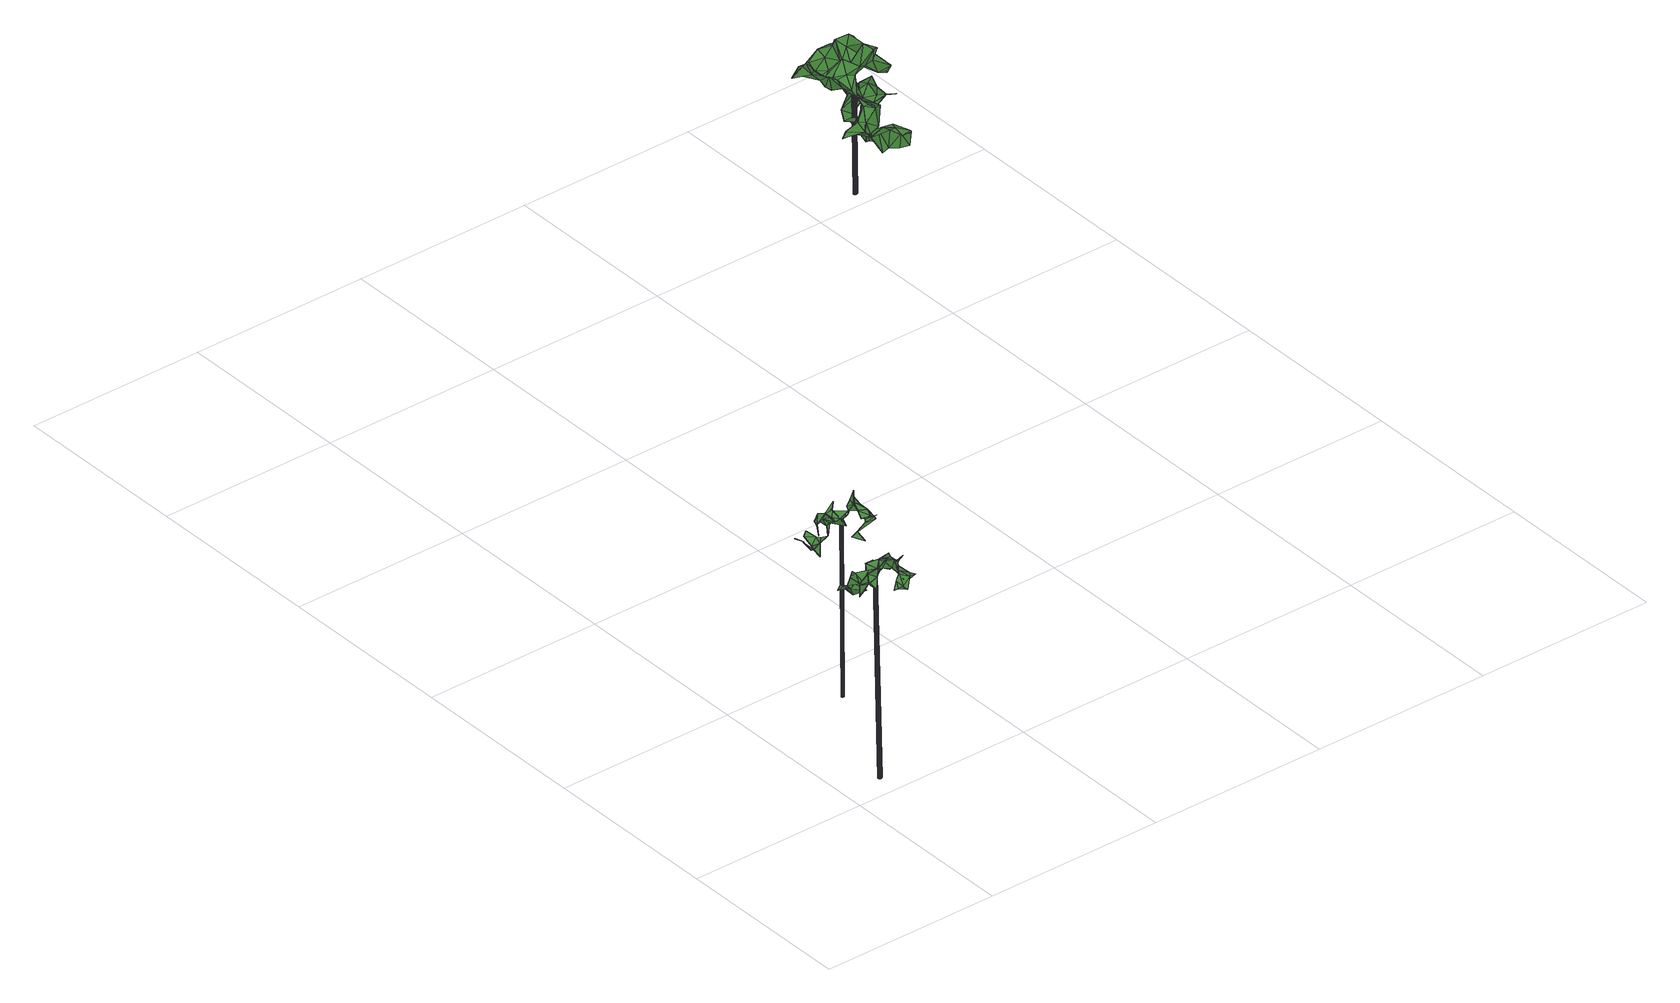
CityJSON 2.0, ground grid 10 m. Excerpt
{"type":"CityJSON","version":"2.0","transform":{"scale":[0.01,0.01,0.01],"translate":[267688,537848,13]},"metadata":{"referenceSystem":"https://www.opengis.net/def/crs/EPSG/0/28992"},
"CityObjects":{
"tree1":{"type":"SolitaryVegetationObject","attributes":{"gtid":325,"crown_width_m":3.25,"crown_median_z":24.65,"crown_r50_m":0.204,"crown_porosity":0.921,"trunk_H_m":11.47,"trunk_DBH_m":0.202,"trunk_radius_m":0.101,"trunk_base_height_m":13.18,"original_gtid":"365"},"geometry":[{"type":"Solid","lod":"3","boundaries":[[[[0,1,2]],[[0,2,3]],[[1,0,4]],[[5,6,7]],[[8,9,10]],[[11,12,13]],[[14,15,16]],[[17,18,19]],[[2,20,21]],[[22,0,3]],[[8,23,9]],[[24,23,8]],[[4,25,1]],[[25,2,1]],[[26,27,10]],[[28,29,30]],[[31,32,33]],[[34,35,36]],[[37,38,39]],[[40,12,41]],[[42,43,44]],[[42,44,45]],[[4,46,21]],[[47,48,49]],[[44,43,17]],[[50,51,52]],[[53,54,55]],[[53,56,54]],[[57,58,59]],[[13,12,39]],[[60,61,24]],[[62,63,64]],[[65,66,3]],[[60,67,68]],[[69,70,71]],[[72,46,4]],[[40,41,20]],[[50,73,74]],[[75,76,77]],[[78,79,75]],[[48,80,67]],[[22,4,0]],[[81,82,83]],[[12,82,81]],[[82,57,83]],[[58,84,64]],[[64,63,58]],[[58,63,59]],[[85,68,86]],[[23,61,60]],[[87,49,29]],[[88,89,90]],[[8,10,27]],[[91,92,93]],[[91,52,92]],[[85,94,68]],[[47,26,48]],[[13,95,92]],[[96,13,92]],[[24,97,60]],[[98,99,100]],[[24,61,23]],[[18,17,43]],[[90,38,88]],[[30,101,67]],[[102,103,98]],[[87,47,49]],[[29,47,87]],[[29,49,101]],[[29,101,30]],[[56,5,104]],[[12,105,39]],[[5,7,104]],[[59,106,57]],[[81,83,54]],[[39,38,100]],[[107,66,65]],[[108,109,110]],[[111,59,63]],[[112,6,5]],[[94,113,23]],[[65,46,72]],[[114,115,116]],[[110,116,117]],[[45,44,17]],[[75,77,78]],[[96,118,13]],[[21,13,118]],[[117,119,120]],[[117,120,121]],[[90,98,38]],[[122,123,124]],[[124,123,71]],[[90,125,98]],[[29,26,47]],[[94,42,113]],[[27,28,8]],[[126,127,128]],[[73,129,33]],[[130,131,109]],[[28,97,8]],[[24,8,97]],[[4,118,25]],[[4,21,118]],[[19,18,86]],[[32,93,74]],[[32,31,93]],[[119,132,133]],[[9,23,19]],[[10,80,26]],[[30,97,28]],[[110,109,114]],[[122,31,129]],[[76,134,77]],[[86,80,135]],[[100,136,93]],[[37,89,88]],[[84,56,104]],[[3,137,138]],[[28,27,29]],[[104,7,139]],[[140,115,114]],[[19,23,113]],[[117,116,132]],[[91,122,141]],[[56,142,81]],[[16,15,143]],[[144,143,15]],[[145,134,146]],[[147,93,136]],[[76,99,134]],[[148,35,149]],[[98,50,145]],[[49,48,101]],[[84,150,64]],[[104,150,84]],[[139,150,104]],[[98,100,38]],[[151,152,70]],[[105,25,102]],[[67,101,48]],[[114,116,110]],[[93,92,95]],[[124,71,130]],[[14,124,130]],[[14,130,15]],[[2,46,65]],[[21,46,2]],[[2,65,3]],[[82,40,142]],[[142,40,105]],[[102,96,103]],[[108,144,153]],[[22,154,72]],[[22,72,4]],[[67,97,30]],[[60,97,67]],[[96,51,103]],[[3,138,22]],[[48,26,80]],[[102,118,96]],[[114,131,140]],[[18,85,86]],[[137,3,66]],[[155,156,137]],[[135,80,10]],[[10,9,135]],[[130,109,15]],[[150,6,112]],[[151,130,152]],[[105,40,25]],[[109,108,153]],[[93,50,74]],[[147,136,77]],[[77,136,78]],[[119,117,132]],[[50,93,147]],[[91,93,122]],[[91,141,52]],[[81,142,12]],[[105,12,142]],[[130,70,152]],[[56,157,5]],[[121,73,117]],[[73,158,117]],[[143,159,16]],[[32,74,33]],[[37,88,38]],[[7,150,139]],[[102,89,105]],[[102,90,89]],[[102,125,90]],[[39,105,89]],[[39,89,37]],[[45,113,42]],[[29,27,26]],[[20,25,40]],[[40,82,12]],[[158,110,117]],[[51,50,103]],[[158,154,110]],[[69,71,160]],[[143,161,159]],[[154,22,108]],[[154,108,110]],[[93,31,122]],[[39,93,95]],[[39,95,13]],[[147,134,50]],[[134,145,50]],[[74,73,33]],[[77,134,147]],[[84,162,56]],[[23,60,68]],[[160,122,129]],[[160,71,122]],[[160,129,73]],[[33,129,31]],[[150,7,6]],[[71,70,130]],[[100,99,76]],[[126,128,106]],[[163,36,149]],[[163,34,36]],[[148,149,36]],[[148,36,35]],[[158,52,154]],[[107,159,156]],[[96,52,51]],[[84,58,162]],[[57,82,162]],[[57,162,58]],[[73,52,158]],[[50,52,73]],[[52,96,92]],[[102,25,118]],[[23,68,94]],[[164,165,140]],[[164,151,165]],[[17,19,113]],[[17,113,45]],[[165,115,140]],[[42,18,43]],[[94,18,42]],[[111,126,59]],[[35,111,149]],[[35,34,111]],[[127,126,111]],[[163,111,62]],[[149,111,163]],[[164,131,151]],[[130,151,131]],[[73,121,160]],[[62,64,163]],[[98,103,50]],[[122,124,141]],[[119,133,166]],[[165,166,115]],[[116,115,132]],[[166,132,115]],[[166,133,132]],[[100,93,39]],[[11,13,21]],[[79,76,75]],[[100,79,136]],[[100,76,79]],[[78,136,79]],[[94,85,18]],[[111,63,62]],[[14,16,154]],[[72,154,16]],[[108,161,144]],[[144,161,143]],[[22,161,108]],[[19,135,9]],[[86,135,19]],[[80,86,68]],[[80,68,67]],[[122,71,123]],[[167,127,157]],[[15,109,153]],[[15,153,144]],[[140,131,164]],[[125,102,98]],[[11,41,12]],[[137,66,155]],[[155,66,107]],[[65,168,107]],[[107,156,155]],[[53,55,167]],[[53,167,56]],[[2,25,20]],[[52,141,154]],[[154,141,14]],[[124,14,141]],[[159,107,168]],[[159,168,16]],[[72,168,65]],[[72,16,168]],[[111,157,127]],[[114,109,131]],[[163,150,34]],[[161,138,159]],[[64,150,163]],[[165,70,69]],[[146,99,145]],[[146,134,99]],[[151,70,165]],[[20,41,21]],[[21,41,11]],[[142,162,82]],[[54,83,55]],[[83,57,106]],[[55,83,106]],[[55,106,128]],[[156,138,137]],[[56,162,142]],[[56,81,54]],[[126,106,59]],[[127,55,128]],[[167,55,127]],[[34,150,112]],[[111,34,157]],[[5,157,34]],[[34,112,5]],[[167,157,56]],[[22,138,161]],[[159,138,156]],[[160,120,69]],[[121,120,160]],[[119,166,120]],[[166,165,120]],[[69,120,165]],[[145,99,98]],[[169,170,171]],[[169,171,172]],[[172,171,173]],[[172,173,174]],[[171,170,175]],[[171,175,173]],[[173,175,176]],[[173,176,174]],[[175,170,177]],[[175,177,176]],[[176,177,178]],[[176,178,174]],[[177,170,179]],[[177,179,178]],[[178,179,180]],[[178,180,174]],[[179,170,181]],[[179,181,180]],[[180,181,182]],[[180,182,174]],[[181,170,183]],[[181,183,182]],[[182,183,184]],[[182,184,174]],[[183,170,185]],[[183,185,184]],[[184,185,186]],[[184,186,174]],[[185,170,187]],[[185,187,186]],[[186,187,188]],[[186,188,174]],[[187,170,189]],[[187,189,188]],[[188,189,190]],[[188,190,174]],[[189,170,191]],[[189,191,190]],[[190,191,192]],[[190,192,174]],[[191,170,193]],[[191,193,192]],[[192,193,194]],[[192,194,174]],[[193,170,195]],[[193,195,194]],[[194,195,196]],[[194,196,174]],[[195,170,197]],[[195,197,196]],[[196,197,198]],[[196,198,174]],[[197,170,199]],[[197,199,198]],[[198,199,200]],[[198,200,174]],[[199,170,201]],[[199,201,200]],[[200,201,202]],[[200,202,174]],[[201,170,203]],[[201,203,202]],[[202,203,204]],[[202,204,174]],[[203,170,205]],[[203,205,204]],[[204,205,206]],[[204,206,174]],[[205,170,207]],[[205,207,206]],[[206,207,208]],[[206,208,174]],[[207,170,209]],[[207,209,208]],[[208,209,210]],[[208,210,174]],[[209,170,211]],[[209,211,210]],[[210,211,212]],[[210,212,174]],[[211,170,213]],[[211,213,212]],[[212,213,214]],[[212,214,174]],[[213,170,215]],[[213,215,214]],[[214,215,216]],[[214,216,174]],[[215,170,217]],[[215,217,216]],[[216,217,218]],[[216,218,174]],[[217,170,169]],[[217,169,218]],[[218,169,172]],[[218,172,174]]]]}]},
"tree2":{"type":"SolitaryVegetationObject","attributes":{"gtid":365,"crown_width_m":2.62,"crown_median_z":23.1,"crown_r50_m":0.19,"crown_porosity":0.936,"trunk_H_m":9.9,"trunk_DBH_m":0.144,"trunk_radius_m":0.0718,"trunk_base_height_m":13.2,"original_gtid":"406"},"geometry":[{"type":"Solid","lod":"3","boundaries":[[[[219,220,221]],[[222,223,224]],[[225,226,227]],[[228,229,230]],[[231,232,233]],[[234,235,236]],[[237,224,229]],[[238,239,240]],[[241,242,243]],[[244,230,245]],[[246,247,248]],[[249,250,251]],[[252,253,254]],[[230,255,228]],[[231,256,257]],[[258,240,239]],[[259,260,261]],[[251,262,249]],[[263,264,243]],[[265,266,267]],[[244,255,230]],[[227,231,233]],[[268,269,256]],[[270,271,272]],[[273,234,274]],[[275,274,234]],[[235,276,236]],[[264,277,278]],[[270,264,278]],[[279,275,258]],[[280,258,275]],[[225,233,281]],[[282,283,226]],[[284,250,285]],[[266,286,267]],[[287,267,286]],[[287,286,288]],[[264,224,223]],[[289,220,290]],[[220,291,290]],[[243,264,270]],[[236,276,292]],[[293,294,295]],[[296,297,259]],[[278,298,299]],[[253,299,298]],[[263,224,264]],[[255,300,228]],[[227,233,225]],[[301,269,302]],[[238,303,239]],[[224,304,229]],[[305,301,306]],[[299,253,252]],[[250,262,251]],[[307,231,283]],[[308,309,298]],[[258,239,279]],[[298,309,254]],[[253,298,254]],[[310,311,295]],[[267,287,265]],[[295,294,310]],[[257,256,305]],[[301,305,256]],[[237,222,224]],[[312,222,237]],[[313,314,273]],[[313,273,274]],[[257,305,315]],[[316,317,318]],[[319,263,242]],[[319,242,219]],[[313,320,314]],[[234,320,313]],[[231,315,232]],[[257,315,231]],[[321,318,322]],[[305,294,315]],[[263,237,229]],[[249,262,285]],[[323,248,324]],[[241,291,220]],[[241,220,219]],[[308,270,325]],[[270,278,325]],[[226,285,262]],[[232,315,294]],[[326,327,328]],[[329,330,296]],[[310,306,331]],[[310,305,306]],[[263,332,304]],[[333,248,247]],[[333,247,328]],[[298,278,334]],[[270,308,334]],[[335,336,238]],[[335,238,240]],[[259,337,260]],[[261,338,339]],[[299,252,309]],[[299,309,325]],[[254,309,252]],[[263,319,237]],[[263,304,224]],[[306,301,340]],[[312,223,222]],[[277,334,278]],[[341,342,274]],[[236,292,341]],[[343,344,340]],[[305,310,294]],[[308,325,309]],[[241,345,277]],[[276,271,287]],[[232,283,281]],[[346,283,232]],[[293,346,294]],[[248,347,324]],[[322,348,286]],[[234,349,333]],[[274,275,279]],[[272,321,277]],[[248,333,347]],[[235,272,271]],[[311,247,331]],[[326,247,311]],[[340,302,343]],[[304,300,255]],[[322,350,348]],[[292,235,234]],[[292,276,288]],[[236,349,234]],[[322,318,317]],[[339,338,297]],[[338,260,289]],[[306,340,293]],[[291,260,337]],[[295,331,293]],[[293,331,306]],[[284,262,250]],[[280,351,258]],[[352,283,282]],[[281,283,352]],[[289,221,220]],[[236,341,353]],[[311,246,354]],[[288,276,287]],[[325,278,299]],[[343,355,344]],[[268,344,355]],[[235,271,276]],[[248,296,330]],[[236,246,330]],[[246,248,330]],[[350,241,272]],[[246,311,310]],[[323,324,339]],[[297,323,339]],[[295,311,331]],[[356,221,316]],[[329,349,236]],[[288,286,348]],[[296,248,297]],[[287,321,322]],[[287,322,265]],[[333,349,347]],[[357,333,328]],[[287,271,321]],[[277,321,271]],[[321,356,318]],[[265,286,266]],[[322,286,265]],[[348,350,272]],[[298,334,308]],[[272,243,270]],[[272,277,243]],[[237,319,312]],[[219,312,319]],[[354,303,240]],[[291,289,260]],[[232,294,346]],[[350,317,316]],[[235,348,272]],[[268,256,307]],[[346,293,340]],[[313,292,234]],[[288,235,292]],[[348,235,288]],[[301,302,340]],[[241,277,356]],[[241,356,272]],[[263,229,332]],[[332,300,304]],[[300,332,228]],[[229,228,332]],[[277,345,243]],[[272,356,321]],[[337,297,338]],[[317,350,322]],[[236,330,329]],[[316,221,350]],[[314,320,273]],[[229,245,230]],[[304,245,229]],[[304,255,245]],[[244,245,255]],[[354,358,274]],[[275,327,280]],[[274,353,341]],[[352,225,281]],[[236,353,246]],[[261,324,347]],[[261,339,324]],[[329,259,349]],[[357,234,333]],[[357,275,234]],[[234,273,320]],[[334,277,271]],[[270,334,271]],[[307,283,346]],[[358,353,274]],[[284,285,352]],[[231,307,256]],[[226,352,285]],[[226,225,352]],[[354,353,358]],[[354,246,353]],[[346,340,307]],[[343,302,355]],[[269,355,302]],[[340,344,307]],[[279,303,274]],[[240,303,335]],[[310,247,246]],[[310,331,247]],[[247,326,328]],[[249,285,250]],[[248,323,297]],[[329,296,259]],[[337,259,297]],[[239,303,279]],[[326,311,351]],[[238,336,303]],[[335,303,336]],[[313,274,342]],[[292,313,342]],[[292,342,341]],[[258,351,240]],[[241,289,291]],[[241,350,289]],[[328,327,357]],[[275,357,327]],[[354,274,303]],[[219,356,312]],[[277,312,356]],[[318,356,316]],[[354,240,351]],[[354,351,311]],[[338,261,260]],[[259,261,347]],[[349,259,347]],[[307,344,268]],[[350,221,289]],[[290,338,289]],[[291,338,290]],[[291,337,338]],[[352,282,284]],[[262,282,226]],[[262,284,282]],[[356,219,221]],[[326,351,280]],[[268,355,269]],[[326,280,327]],[[283,227,226]],[[283,231,227]],[[281,233,232]],[[301,256,269]],[[263,243,242]],[[241,243,345]],[[219,242,241]],[[264,223,277]],[[312,277,223]],[[359,360,361]],[[359,361,362]],[[362,361,363]],[[362,363,364]],[[361,360,365]],[[361,365,363]],[[363,365,366]],[[363,366,364]],[[365,360,367]],[[365,367,366]],[[366,367,368]],[[366,368,364]],[[367,360,369]],[[367,369,368]],[[368,369,370]],[[368,370,364]],[[369,360,371]],[[369,371,370]],[[370,371,372]],[[370,372,364]],[[371,360,373]],[[371,373,372]],[[372,373,374]],[[372,374,364]],[[373,360,375]],[[373,375,374]],[[374,375,376]],[[374,376,364]],[[375,360,377]],[[375,377,376]],[[376,377,378]],[[376,378,364]],[[377,360,379]],[[377,379,378]],[[378,379,380]],[[378,380,364]],[[379,360,381]],[[379,381,380]],[[380,381,382]],[[380,382,364]],[[381,360,383]],[[381,383,382]],[[382,383,384]],[[382,384,364]],[[383,360,385]],[[383,385,384]],[[384,385,386]],[[384,386,364]],[[385,360,387]],[[385,387,386]],[[386,387,388]],[[386,388,364]],[[387,360,389]],[[387,389,388]],[[388,389,390]],[[388,390,364]],[[389,360,391]],[[389,391,390]],[[390,391,392]],[[390,392,364]],[[391,360,393]],[[391,393,392]],[[392,393,394]],[[392,394,364]],[[393,360,395]],[[393,395,394]],[[394,395,396]],[[394,396,364]],[[395,360,397]],[[395,397,396]],[[396,397,398]],[[396,398,364]],[[397,360,399]],[[397,399,398]],[[398,399,400]],[[398,400,364]],[[399,360,401]],[[399,401,400]],[[400,401,402]],[[400,402,364]],[[401,360,403]],[[401,403,402]],[[402,403,404]],[[402,404,364]],[[403,360,405]],[[403,405,404]],[[404,405,406]],[[404,406,364]],[[405,360,407]],[[405,407,406]],[[406,407,408]],[[406,408,364]],[[407,360,359]],[[407,359,408]],[[408,359,362]],[[408,362,364]]]]}]},
"tree3":{"type":"SolitaryVegetationObject","attributes":{"gtid":411,"crown_width_m":4.8,"crown_median_z":19.22,"crown_r50_m":0.279,"crown_porosity":0.934,"trunk_H_m":5.92,"trunk_DBH_m":0.195,"trunk_radius_m":0.0975,"trunk_base_height_m":13.3,"original_gtid":"463"},"geometry":[{"type":"Solid","lod":"3","boundaries":[[[[409,410,411]],[[412,413,414]],[[415,414,413]],[[416,417,418]],[[419,420,421]],[[422,423,424]],[[425,426,427]],[[428,426,425]],[[429,420,430]],[[431,432,433]],[[434,432,431]],[[435,436,437]],[[438,439,440]],[[441,442,443]],[[435,441,443]],[[444,445,419]],[[446,438,440]],[[447,448,449]],[[416,409,411]],[[450,441,437]],[[450,437,451]],[[452,453,454]],[[455,456,457]],[[455,457,458]],[[459,460,439]],[[461,462,463]],[[464,465,466]],[[467,468,464]],[[427,469,470]],[[470,469,471]],[[472,473,474]],[[475,476,477]],[[478,479,421]],[[480,481,482]],[[483,484,485]],[[483,486,484]],[[487,488,489]],[[450,490,491]],[[450,491,452]],[[492,493,494]],[[494,495,492]],[[445,448,496]],[[447,496,448]],[[497,498,499]],[[500,501,502]],[[503,504,414]],[[498,465,505]],[[498,505,499]],[[506,428,425]],[[507,462,461]],[[508,509,459]],[[456,459,509]],[[510,430,511]],[[512,513,514]],[[487,465,488]],[[449,515,516]],[[517,518,504]],[[519,520,521]],[[431,522,434]],[[523,524,521]],[[525,489,526]],[[525,526,498]],[[486,483,527]],[[528,529,530]],[[531,513,532]],[[533,534,535]],[[536,537,538]],[[539,478,540]],[[452,490,541]],[[491,490,452]],[[520,542,543]],[[544,545,512]],[[546,475,547]],[[546,547,548]],[[549,550,422]],[[551,552,553]],[[500,551,501]],[[485,484,536]],[[485,536,538]],[[554,555,556]],[[557,558,535]],[[465,489,488]],[[523,521,559]],[[524,495,560]],[[458,561,562]],[[536,484,438]],[[464,563,505]],[[464,505,465]],[[564,513,531]],[[510,565,496]],[[566,496,447]],[[474,520,543]],[[412,414,567]],[[445,496,565]],[[410,459,456]],[[510,568,430]],[[569,430,568]],[[502,501,528]],[[416,410,409]],[[466,410,416]],[[542,520,519]],[[439,507,461]],[[438,507,439]],[[570,482,481]],[[502,528,530]],[[566,516,515]],[[530,423,500]],[[502,530,500]],[[552,497,571]],[[523,495,524]],[[499,571,497]],[[572,533,558]],[[535,558,533]],[[557,573,574]],[[522,575,434]],[[492,495,523]],[[548,547,576]],[[531,532,577]],[[578,504,579]],[[576,496,566]],[[577,444,531]],[[531,444,564]],[[580,468,467]],[[529,528,501]],[[581,525,497]],[[442,582,583]],[[584,558,585]],[[586,537,536]],[[446,587,469]],[[451,476,475]],[[475,477,547]],[[433,557,535]],[[489,525,487]],[[423,530,588]],[[423,588,424]],[[539,540,424]],[[589,570,590]],[[443,540,478]],[[591,423,550]],[[579,576,578]],[[545,449,448]],[[464,468,563]],[[446,469,586]],[[592,593,594]],[[550,595,591]],[[466,487,581]],[[596,517,597]],[[563,468,580]],[[425,562,506]],[[562,598,506]],[[583,422,599]],[[583,599,442]],[[447,516,566]],[[469,426,537]],[[451,490,450]],[[548,576,600]],[[529,501,551]],[[601,504,602]],[[586,438,446]],[[415,492,523]],[[415,523,414]],[[484,486,603]],[[604,584,572]],[[574,558,557]],[[605,606,556]],[[580,529,551]],[[598,483,506]],[[473,607,523]],[[590,570,608]],[[477,476,510]],[[588,530,479]],[[588,479,478]],[[500,423,609]],[[503,607,600]],[[470,425,427]],[[610,419,421]],[[424,540,599]],[[536,438,586]],[[586,469,537]],[[442,599,540]],[[538,428,485]],[[506,485,428]],[[506,483,485]],[[511,565,510]],[[453,533,454]],[[611,454,533]],[[463,508,459]],[[472,605,575]],[[549,612,593]],[[610,613,564]],[[614,605,472]],[[572,558,604]],[[596,518,517]],[[606,614,542]],[[429,615,420]],[[569,568,476]],[[411,417,416]],[[593,580,552]],[[616,608,617]],[[617,608,570]],[[520,474,521]],[[607,414,523]],[[607,503,414]],[[497,608,616]],[[549,422,583]],[[591,609,423]],[[552,609,591]],[[466,465,487]],[[414,518,567]],[[504,518,414]],[[451,541,490]],[[542,614,543]],[[474,543,614]],[[474,614,472]],[[497,552,580]],[[541,433,535]],[[523,559,473]],[[429,436,615]],[[548,431,433]],[[575,522,472]],[[618,574,611]],[[573,611,574]],[[522,431,473]],[[473,431,600]],[[473,600,607]],[[548,600,431]],[[522,473,472]],[[463,619,439]],[[459,439,619]],[[459,619,463]],[[601,620,621]],[[622,621,620]],[[474,473,559]],[[539,588,478]],[[623,624,578]],[[420,615,421]],[[601,625,517]],[[461,463,439]],[[424,599,422]],[[517,625,617]],[[578,566,515]],[[623,578,515]],[[539,424,588]],[[492,554,519]],[[492,519,493]],[[455,626,471]],[[455,471,456]],[[611,582,627]],[[416,467,466]],[[464,466,467]],[[605,434,575]],[[443,436,435]],[[478,436,443]],[[432,628,629]],[[578,602,504]],[[517,504,601]],[[456,509,561]],[[476,568,510]],[[487,525,581]],[[497,525,498]],[[564,444,610]],[[610,444,419]],[[556,518,596]],[[423,422,550]],[[545,630,449]],[[532,513,512]],[[580,551,553]],[[478,615,436]],[[623,515,631]],[[623,631,594]],[[611,573,582]],[[618,611,632]],[[582,573,549]],[[419,445,565]],[[617,625,616]],[[621,581,625]],[[558,584,604]],[[585,632,584]],[[469,427,426]],[[542,519,554]],[[633,634,589]],[[628,634,633]],[[499,505,563]],[[628,596,634]],[[419,565,420]],[[537,426,538]],[[632,572,584]],[[556,542,554]],[[517,617,570]],[[470,635,425]],[[562,561,527]],[[570,597,517]],[[618,632,585]],[[574,618,585]],[[602,578,629]],[[558,574,585]],[[466,636,410]],[[636,581,621]],[[466,581,636]],[[425,635,562]],[[458,562,635]],[[433,637,557]],[[432,637,433]],[[638,590,608]],[[639,590,638]],[[467,418,640]],[[458,470,455]],[[566,578,576]],[[579,504,503]],[[456,460,621]],[[592,544,580]],[[593,592,580]],[[511,420,565]],[[624,629,578]],[[624,432,629]],[[465,526,489]],[[614,606,605]],[[556,606,542]],[[475,546,451]],[[541,451,546]],[[442,540,443]],[[436,429,641]],[[445,532,448]],[[545,448,532]],[[474,559,521]],[[554,492,415]],[[609,552,551]],[[600,579,503]],[[576,579,600]],[[627,642,643]],[[644,497,640]],[[589,482,570]],[[497,645,581]],[[516,447,449]],[[549,583,582]],[[412,567,622]],[[621,460,636]],[[410,636,460]],[[592,594,544]],[[639,638,644]],[[561,462,507]],[[605,628,434]],[[498,526,465]],[[628,605,596]],[[483,646,527]],[[434,628,432]],[[641,437,436]],[[589,634,596]],[[644,640,602]],[[602,640,601]],[[478,421,615]],[[616,625,645]],[[581,645,625]],[[626,647,413]],[[609,551,500]],[[611,643,454]],[[627,643,611]],[[596,605,556]],[[644,638,497]],[[638,608,497]],[[519,560,493]],[[467,640,497]],[[467,497,580]],[[418,467,416]],[[582,642,627]],[[624,637,432]],[[562,646,598]],[[555,554,413]],[[554,415,413]],[[567,621,622]],[[451,641,569]],[[569,476,451]],[[633,589,590]],[[613,514,513]],[[595,549,593]],[[550,549,595]],[[564,613,513]],[[420,511,430]],[[533,453,534]],[[444,577,445]],[[445,577,532]],[[471,587,456]],[[611,533,632]],[[411,626,412]],[[413,412,626]],[[632,533,572]],[[411,410,626]],[[648,629,628]],[[621,626,410]],[[621,567,626]],[[621,410,456]],[[613,530,514]],[[512,514,544]],[[530,649,514]],[[649,544,514]],[[644,602,648]],[[648,639,644]],[[633,590,648]],[[639,648,590]],[[628,633,648]],[[410,460,459]],[[435,437,441]],[[623,612,624]],[[421,479,613]],[[610,421,613]],[[530,613,479]],[[620,418,417]],[[493,560,494]],[[571,499,553]],[[571,553,552]],[[541,546,433]],[[548,433,546]],[[567,647,471]],[[518,647,567]],[[483,598,646]],[[562,527,646]],[[640,620,601]],[[649,529,544]],[[544,529,580]],[[530,529,649]],[[471,469,587]],[[563,553,499]],[[561,458,457]],[[561,457,456]],[[626,567,471]],[[629,648,602]],[[552,595,593]],[[591,595,552]],[[484,603,438]],[[580,553,563]],[[557,637,573]],[[411,412,417]],[[622,417,412]],[[620,640,418]],[[587,446,440]],[[494,560,495]],[[527,561,486]],[[507,486,561]],[[521,560,519]],[[521,524,560]],[[541,535,534]],[[452,534,453]],[[541,534,452]],[[622,620,417]],[[642,452,643]],[[441,450,452]],[[641,451,437]],[[462,561,509]],[[570,481,480]],[[429,569,641]],[[430,569,429]],[[480,482,589]],[[463,509,508]],[[462,509,463]],[[594,630,544]],[[545,544,630]],[[532,512,545]],[[596,597,589]],[[631,630,594]],[[515,630,631]],[[449,630,515]],[[589,597,480]],[[570,480,597]],[[538,426,428]],[[573,612,549]],[[452,454,643]],[[637,612,573]],[[637,624,612]],[[593,612,594]],[[623,594,612]],[[456,587,460]],[[440,439,460]],[[440,460,587]],[[458,635,470]],[[507,603,486]],[[507,438,603]],[[442,642,582]],[[642,441,452]],[[496,576,650]],[[442,441,642]],[[576,547,650]],[[477,650,547]],[[496,650,510]],[[477,510,650]],[[616,645,497]],[[601,621,625]],[[555,413,647]],[[455,647,626]],[[470,647,455]],[[471,647,470]],[[555,647,556]],[[518,556,647]],[[651,652,653]],[[651,653,654]],[[654,653,655]],[[654,655,656]],[[653,652,657]],[[653,657,655]],[[655,657,658]],[[655,658,656]],[[657,652,659]],[[657,659,658]],[[658,659,660]],[[658,660,656]],[[659,652,661]],[[659,661,660]],[[660,661,662]],[[660,662,656]],[[661,652,663]],[[661,663,662]],[[662,663,664]],[[662,664,656]],[[663,652,665]],[[663,665,664]],[[664,665,666]],[[664,666,656]],[[665,652,667]],[[665,667,666]],[[666,667,668]],[[666,668,656]],[[667,652,669]],[[667,669,668]],[[668,669,670]],[[668,670,656]],[[669,652,671]],[[669,671,670]],[[670,671,672]],[[670,672,656]],[[671,652,673]],[[671,673,672]],[[672,673,674]],[[672,674,656]],[[673,652,675]],[[673,675,674]],[[674,675,676]],[[674,676,656]],[[675,652,677]],[[675,677,676]],[[676,677,678]],[[676,678,656]],[[677,652,679]],[[677,679,678]],[[678,679,680]],[[678,680,656]],[[679,652,681]],[[679,681,680]],[[680,681,682]],[[680,682,656]],[[681,652,683]],[[681,683,682]],[[682,683,684]],[[682,684,656]],[[683,652,685]],[[683,685,684]],[[684,685,686]],[[684,686,656]],[[685,652,687]],[[685,687,686]],[[686,687,688]],[[686,688,656]],[[687,652,689]],[[687,689,688]],[[688,689,690]],[[688,690,656]],[[689,652,691]],[[689,691,690]],[[690,691,692]],[[690,692,656]],[[691,652,693]],[[691,693,692]],[[692,693,694]],[[692,694,656]],[[693,652,695]],[[693,695,694]],[[694,695,696]],[[694,696,656]],[[695,652,697]],[[695,697,696]],[[696,697,698]],[[696,698,656]],[[697,652,699]],[[697,699,698]],[[698,699,700]],[[698,700,656]],[[699,652,651]],[[699,651,700]],[[700,651,654]],[[700,654,656]]]]}]}
},
"vertices":[
[196,172,1136],[187,180,1125],[187,181,1126],[252,201,1141],[195,171,1138],[174,263,1010],[228,230,1032],[229,229,1032],[373,83,1125],[339,123,1154],[326,105,1148],[138,227,1179],[111,208,1167],[119,181,1202],[250,143,1243],[311,165,1243],[274,193,1211],[401,200,1150],[353,185,1126],[346,152,1137],[157,195,1165],[158,195,1166],[246,160,1165],[404,120,1117],[414,88,1120],[148,185,1161],[301,95,1124],[325,71,1099],[339,57,1081],[284,61,1103],[339,58,1080],[150,59,1277],[150,59,1276],[160,29,1284],[185,303,1026],[201,329,991],[203,329,991],[60,74,1147],[61,73,1148],[113,137,1167],[112,208,1166],[138,226,1178],[383,201,1134],[383,200,1135],[401,201,1150],[402,200,1150],[195,173,1137],[269,70,1098],[301,97,1123],[269,71,1096],[173,80,1209],[175,87,1194],[174,82,1209],[126,272,1081],[106,278,1088],[112,301,1043],[135,234,1077],[126,272,1082],[170,246,1084],[150,286,1049],[379,110,1091],[405,120,1116],[234,331,1057],[215,278,1066],[215,277,1066],[226,234,1183],[286,255,1167],[363,98,1092],[345,152,1136],[256,56,1286],[256,57,1286],[218,63,1304],[245,173,1180],[180,67,1262],[168,62,1271],[52,55,1225],[92,45,1231],[92,44,1232],[52,56,1226],[52,56,1224],[326,107,1148],[106,226,1109],[108,226,1109],[106,279,1089],[170,244,1084],[352,185,1125],[344,152,1137],[269,69,1096],[61,73,1146],[105,100,1144],[105,99,1143],[179,68,1263],[162,131,1228],[134,103,1230],[353,185,1124],[130,136,1172],[162,131,1227],[363,97,1093],[112,68,1200],[122,27,1186],[111,69,1201],[325,71,1097],[131,136,1170],[173,87,1194],[227,229,1032],[114,137,1166],[112,302,1044],[226,235,1184],[276,140,1200],[301,131,1229],[262,97,1206],[184,304,1026],[174,263,1012],[383,199,1134],[301,93,1242],[285,66,1256],[261,75,1228],[259,75,1228],[148,185,1163],[244,10,1237],[256,56,1285],[214,75,1284],[168,62,1273],[214,77,1284],[206,110,1276],[105,99,1145],[156,301,1035],[156,300,1034],[112,303,1042],[160,31,1285],[292,129,1251],[301,93,1244],[244,9,1236],[244,8,1237],[123,27,1187],[337,123,1153],[92,46,1232],[287,255,1166],[252,201,1143],[228,229,1033],[328,77,1268],[206,109,1275],[107,225,1109],[275,193,1210],[308,160,1205],[123,28,1186],[123,26,1186],[112,68,1201],[202,329,990],[202,330,991],[215,277,1065],[285,67,1258],[267,77,1253],[308,158,1205],[237,143,1203],[287,256,1167],[287,254,1167],[173,263,1011],[226,91,1271],[227,234,1184],[218,62,1302],[246,173,1179],[135,235,1078],[235,330,1056],[327,77,1269],[285,66,1257],[245,9,1237],[150,285,1048],[226,233,1184],[235,125,18],[225,125,18],[235,128,18],[225,147,1166],[224,150,1165],[215,147,1165],[234,130,18],[223,152,1165],[232,132,18],[222,154,1165],[230,134,18],[220,156,1165],[228,135,18],[217,157,1165],[225,135,18],[215,157,1165],[223,135,18],[212,157,1165],[220,134,18],[210,156,1165],[218,132,18],[208,154,1165],[216,130,18],[206,152,1165],[215,128,18],[205,150,1165],[215,125,18],[205,147,1165],[215,123,18],[205,145,1165],[216,120,18],[206,142,1165],[218,118,18],[207,140,1166],[220,116,18],[209,139,1166],[222,115,18],[212,138,1166],[225,115,18],[215,137,1166],[228,115,18],[217,137,1166],[230,116,18],[220,138,1166],[232,118,18],[222,140,1166],[234,120,18],[223,142,1166],[235,122,18],[224,144,1166],
[655,802,1048],[619,834,1023],[654,803,1048],[693,734,984],[689,737,994],[640,745,981],[372,826,892],[364,866,912],[373,827,891],[578,771,910],[601,756,938],[611,712,905],[410,851,865],[410,850,866],[373,826,891],[480,801,1088],[540,750,1086],[493,754,1056],[694,735,984],[383,783,991],[402,820,1026],[403,820,1025],[653,802,1048],[643,753,1009],[641,754,1010],[609,711,905],[610,712,906],[476,814,1011],[472,829,989],[525,805,1020],[326,891,943],[328,891,944],[327,892,943],[627,645,1080],[628,646,1080],[627,646,1081],[577,771,910],[423,883,863],[435,836,822],[405,843,1034],[549,805,1006],[584,811,1015],[551,843,999],[361,874,923],[639,746,981],[642,752,1010],[594,778,1164],[593,779,1164],[593,778,1164],[410,928,902],[412,928,902],[590,715,1036],[599,752,1063],[599,754,1062],[510,829,1110],[437,799,1089],[436,831,1066],[540,749,1087],[638,731,1064],[627,692,1051],[411,822,1089],[430,854,1030],[374,826,892],[365,867,913],[410,852,866],[362,873,923],[360,872,923],[571,749,1109],[571,747,1109],[540,750,1088],[617,834,1023],[618,834,1022],[618,833,1023],[492,754,1057],[464,863,907],[450,853,885],[467,816,938],[536,764,994],[548,805,1004],[620,660,1069],[620,660,1067],[577,771,911],[461,896,894],[432,938,918],[403,819,1026],[600,756,938],[451,854,885],[465,863,907],[423,883,865],[593,680,1056],[619,660,1068],[468,815,938],[470,829,989],[690,738,995],[480,800,1090],[510,828,1110],[435,835,823],[622,820,1104],[621,820,1105],[621,819,1104],[689,739,994],[510,828,1109],[609,793,1082],[587,798,1102],[555,835,978],[550,842,998],[593,680,1055],[479,865,1000],[431,853,1030],[480,866,1000],[536,764,996],[536,763,995],[469,817,938],[600,757,938],[476,816,1012],[627,692,1053],[384,784,991],[384,782,991],[584,810,1014],[584,812,1014],[557,835,977],[459,896,895],[457,750,1056],[459,779,1068],[432,937,919],[411,928,902],[642,753,1011],[449,854,885],[525,806,1022],[564,794,1082],[525,804,1021],[609,794,1082],[430,853,1029],[365,866,913],[457,752,1055],[443,824,1042],[432,939,919],[654,802,1049],[444,825,1042],[459,779,1066],[532,775,20],[525,775,20],[532,777,20],[540,794,1010],[540,796,1010],[533,794,1010],[531,779,20],[539,798,1010],[530,780,20],[538,799,1010],[528,781,20],[536,801,1010],[527,782,20],[534,801,1010],[525,782,20],[533,801,1010],[523,782,20],[531,801,1010],[521,781,20],[529,800,1010],[520,780,20],[528,799,1010],[519,779,20],[526,798,1010],[518,777,20],[526,796,1010],[518,775,20],[526,794,1010],[518,773,20],[526,792,1010],[519,771,20],[527,791,1010],[520,770,20],[528,789,1010],[522,769,20],[529,788,1010],[523,768,20],[531,787,1010],[525,768,20],[533,787,1010],[527,768,20],[535,787,1010],[529,769,20],[536,788,1010],[530,770,20],[538,789,1010],[531,772,20],[539,791,1010],[532,773,20],[540,793,1010],
[3233,4107,453],[3253,4095,449],[3204,4073,472],[3220,4010,495],[3180,3932,479],[3208,3954,536],[3143,3907,530],[3234,4132,494],[3204,4073,474],[3234,4132,496],[3102,4237,762],[3105,4216,777],[3165,4225,823],[3364,4213,819],[3360,4228,741],[3363,4214,820],[3370,3931,427],[3377,3901,453],[3330,3932,459],[3389,3858,425],[3174,4183,793],[3078,4135,782],[3178,3944,692],[3220,4015,672],[3199,3983,786],[3220,3960,647],[3197,4135,912],[3204,4161,862],[3198,4133,912],[3426,3979,411],[3371,4035,377],[3360,4023,388],[3253,4099,939],[3315,4142,878],[3259,4124,890],[3109,4268,725],[3135,4233,688],[3353,3994,413],[3176,4179,626],[3166,4207,653],[3177,4180,626],[3235,4094,877],[3177,4052,850],[3260,3999,933],[3320,3967,898],[3321,3969,899],[3272,3956,413],[3305,4025,392],[3317,4008,404],[3329,3934,311],[3330,4063,310],[3307,4026,394],[3404,4064,325],[3394,4020,325],[3374,4081,317],[3323,4214,521],[3399,4184,480],[3320,4122,477],[3309,4175,533],[3318,4212,542],[3330,3933,461],[3273,3954,414],[3274,3956,414],[3238,3876,638],[3187,3902,653],[3155,3846,603],[3104,4034,785],[3095,4075,774],[3095,4075,772],[3212,4194,849],[3224,4241,759],[3420,3944,607],[3422,3945,607],[3421,3946,608],[3459,3892,321],[3456,3877,410],[3455,3875,409],[3469,3931,314],[3392,4152,488],[3428,4161,475],[3429,4161,476],[3210,4030,828],[3276,4034,842],[3093,3901,541],[3043,3883,538],[3042,3884,539],[3073,3898,560],[3160,4134,716],[3340,4156,574],[3369,4217,522],[3353,4256,532],[3333,4329,703],[3289,4344,638],[3332,4330,704],[3218,3960,645],[3259,4003,617],[3368,4217,520],[3409,3899,409],[3395,4019,327],[3330,4062,308],[3339,4049,318],[3087,4100,770],[3076,4139,780],[3154,4268,699],[3138,4331,679],[3190,4272,718],[3187,4145,623],[3186,4145,621],[3310,3981,584],[3210,3953,536],[3109,3878,543],[3126,3812,576],[3119,3811,584],[3220,3909,648],[3138,3888,591],[3073,3896,559],[3393,4152,490],[3399,4183,482],[3468,3930,313],[3263,4338,644],[3262,4336,643],[3273,4294,730],[3079,4312,650],[3120,4296,651],[3315,3994,817],[3310,3979,887],[3265,3988,810],[3452,3874,421],[3378,3901,455],[3389,3857,427],[3306,4169,834],[3311,4177,847],[3208,3955,846],[3159,3822,545],[3160,3821,547],[3181,4258,712],[3168,4209,653],[3161,4004,792],[3123,4025,768],[3153,3953,731],[3321,4117,768],[3330,4189,727],[3290,4342,638],[3293,4227,639],[3328,4247,530],[3140,3899,525],[3181,3930,478],[3228,3886,544],[3259,4006,802],[3351,3999,728],[3153,3847,604],[3043,3883,540],[3384,3986,319],[3377,3949,314],[3328,4248,528],[3137,4332,680],[3119,4180,749],[3185,4144,622],[3222,4010,495],[3088,4100,772],[3135,4104,776],[3385,3978,596],[3320,4212,543],[3392,3950,778],[3337,4058,818],[3352,4001,729],[3251,3900,633],[3176,4049,685],[3078,4310,649],[3210,4051,672],[3218,4015,670],[3291,4228,638],[3321,4120,478],[3335,4076,831],[3308,4168,834],[3386,3973,729],[3387,3975,728],[3396,3943,446],[3317,4008,406],[3257,4228,764],[3384,3978,602],[3409,4079,582],[3322,4217,712],[3283,4228,712],[3305,4172,705],[3215,4174,749],[3307,4173,704],[3302,3943,589],[3385,3977,597],[3413,3911,318],[3312,4176,846],[3176,3945,690],[3286,4078,581],[3280,4057,631],[3440,3923,323],[3382,3973,738],[3296,3914,611],[3236,3851,544],[3211,3943,642],[3407,4079,581],[3301,4292,678],[3144,4279,721],[3346,4025,829],[3284,4107,746],[3189,4273,720],[3236,3850,545],[3164,4223,823],[3331,4077,594],[3350,4006,595],[3384,3975,738],[3339,4051,319],[3234,4130,495],[3290,4087,466],[3206,4073,474],[3201,4090,698],[3244,4065,745],[3288,4078,580],[3221,4010,494],[3325,4039,839],[3261,4002,619],[3281,4055,632],[3168,4207,654],[3162,4135,718],[3393,3952,778],[3350,4005,597],[3310,3980,586],[3352,3997,403],[3289,4089,465],[3242,4054,748],[3383,4111,613],[3394,4100,639],[3284,4107,584],[3185,4082,823],[3288,4076,861],[3311,3980,888],[3345,4127,610],[3285,4106,583],[3440,3923,321],[3182,3931,479],[3338,4054,646],[3276,4281,706],[3169,4100,728],[3285,4075,30],[3275,4075,30],[3284,4078,30],[3274,4073,622],[3274,4075,622],[3264,4073,622],[3283,4080,30],[3273,4078,622],[3282,4082,30],[3271,4080,622],[3280,4083,30],[3269,4081,622],[3278,4084,30],[3267,4082,622],[3275,4085,30],[3264,4082,622],[3272,4084,30],[3262,4082,622],[3270,4083,30],[3259,4081,622],[3268,4082,30],[3258,4080,622],[3267,4080,30],[3256,4077,622],[3266,4078,30],[3255,4075,622],[3265,4075,30],[3255,4073,622],[3266,4072,30],[3255,4070,622],[3267,4070,30],[3256,4068,622],[3268,4068,30],[3258,4066,622],[3270,4067,30],[3260,4064,622],[3272,4066,30],[3262,4063,622],[3275,4065,30],[3265,4063,622],[3278,4066,30],[3267,4063,622],[3280,4067,30],[3269,4064,622],[3282,4068,30],[3271,4066,622],[3284,4070,30],[3273,4068,622],[3284,4073,30],[3274,4070,622]
]}
